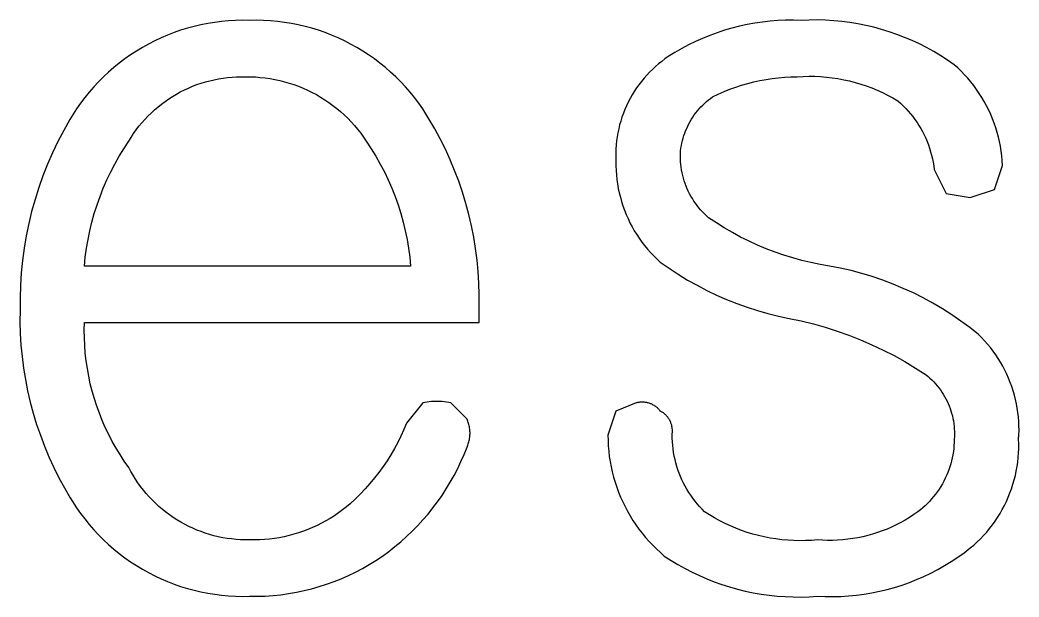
# Model space of a CAD drawing. Header units: millimetres. Extents: x 3033 to 5773, y 123 to 1487.
# Drawn here: x 4286.34 to 4299.13, y 358.35 to 365.73 of the extents above; entities that cross this region are included whole.
import ezdxf

# ---------------------------------------------------------------- set-up
doc = ezdxf.new("R2010")
doc.units = ezdxf.units.MM
doc.header["$MEASUREMENT"] = 0
doc.layers.add('TEX', color=70, linetype='Continuous')

msp = doc.modelspace()

# ---------------------------------------------------------------- linework, layer by layer
at = {"layer": 'TEX'}
for p, q in [((4288.57, 365.652), (4288.484, 365.628)), ((4288.658, 365.672), (4288.57, 365.652)), ((4288.745, 365.689), (4288.658, 365.672)), ((4288.834, 365.704), (4288.745, 365.689)), ((4288.923, 365.715), (4288.834, 365.704)), ((4289.012, 365.723), (4288.923, 365.715)), ((4289.101, 365.728), (4289.012, 365.723)), ((4289.191, 365.73), (4289.101, 365.728)), ((4289.281, 365.729), (4289.191, 365.73)), ((4289.37, 365.73), (4289.281, 365.729)), ((4289.46, 365.728), (4289.37, 365.73)), ((4289.549, 365.723), (4289.46, 365.728)), ((4289.638, 365.715), (4289.549, 365.723)), ((4289.727, 365.704), (4289.638, 365.715)), ((4289.816, 365.689), (4289.727, 365.704)), ((4289.903, 365.672), (4289.816, 365.689)), ((4289.991, 365.652), (4289.903, 365.672)), ((4290.077, 365.628), (4289.991, 365.652)), ((4295.552, 365.655), (4295.456, 365.63)), ((4295.649, 365.676), (4295.552, 365.655)), ((4295.747, 365.694), (4295.649, 365.676)), ((4295.846, 365.708), (4295.747, 365.694)), ((4295.945, 365.719), (4295.846, 365.708)), ((4296.044, 365.727), (4295.945, 365.719)), ((4296.143, 365.731), (4296.044, 365.727)), ((4296.243, 365.732), (4296.143, 365.731)), ((4296.342, 365.729), (4296.243, 365.732)), ((4296.446, 365.733), (4296.342, 365.729)), ((4296.55, 365.734), (4296.446, 365.733)), ((4296.654, 365.731), (4296.55, 365.734)), ((4296.758, 365.725), (4296.654, 365.731)), ((4296.861, 365.715), (4296.758, 365.725)), ((4296.964, 365.702), (4296.861, 365.715)), ((4297.067, 365.685), (4296.964, 365.702)), ((4297.169, 365.665), (4297.067, 365.685)), ((4297.27, 365.641), (4297.169, 365.665)), ((4288.23, 365.54), (4288.148, 365.505)), ((4288.314, 365.572), (4288.23, 365.54)), ((4288.398, 365.602), (4288.314, 365.572)), ((4288.484, 365.628), (4288.398, 365.602)), ((4290.163, 365.602), (4290.077, 365.628)), ((4290.247, 365.572), (4290.163, 365.602)), ((4290.331, 365.54), (4290.247, 365.572)), ((4290.413, 365.505), (4290.331, 365.54)), ((4295.172, 365.537), (4295.08, 365.499)), ((4295.265, 365.571), (4295.172, 365.537)), ((4295.36, 365.602), (4295.265, 365.571)), ((4295.456, 365.63), (4295.36, 365.602)), ((4297.37, 365.614), (4297.27, 365.641)), ((4297.47, 365.583), (4297.37, 365.614)), ((4297.568, 365.549), (4297.47, 365.583)), ((4297.665, 365.512), (4297.568, 365.549)), ((4287.987, 365.426), (4287.909, 365.382)), ((4288.067, 365.467), (4287.987, 365.426)), ((4288.148, 365.505), (4288.067, 365.467)), ((4290.494, 365.467), (4290.413, 365.505)), ((4290.574, 365.426), (4290.494, 365.467)), ((4290.652, 365.382), (4290.574, 365.426)), ((4294.9, 365.415), (4294.812, 365.368)), ((4294.989, 365.459), (4294.9, 365.415)), ((4295.08, 365.499), (4294.989, 365.459)), ((4297.761, 365.471), (4297.665, 365.512)), ((4297.855, 365.427), (4297.761, 365.471)), ((4297.948, 365.381), (4297.855, 365.427)), ((4287.757, 365.287), (4287.684, 365.236)), ((4287.832, 365.336), (4287.757, 365.287)), ((4287.909, 365.382), (4287.832, 365.336)), ((4290.729, 365.336), (4290.652, 365.382)), ((4290.804, 365.287), (4290.729, 365.336)), ((4290.878, 365.236), (4290.804, 365.287)), ((4294.641, 365.265), (4294.598, 365.235)), ((4294.726, 365.318), (4294.641, 365.265)), ((4294.812, 365.368), (4294.726, 365.318)), ((4298.039, 365.33), (4297.948, 365.381)), ((4298.128, 365.277), (4298.039, 365.33)), ((4298.216, 365.221), (4298.128, 365.277)), ((4287.612, 365.182), (4287.542, 365.126)), ((4287.684, 365.236), (4287.612, 365.182)), ((4290.949, 365.182), (4290.878, 365.236)), ((4291.019, 365.126), (4290.949, 365.182)), ((4294.476, 365.137), (4294.438, 365.102)), ((4294.516, 365.172), (4294.476, 365.137)), ((4294.556, 365.204), (4294.516, 365.172)), ((4294.598, 365.235), (4294.556, 365.204)), ((4298.301, 365.162), (4298.216, 365.221)), ((4298.347, 365.121), (4298.301, 365.162)), ((4287.409, 365.006), (4287.346, 364.942)), ((4287.475, 365.067), (4287.409, 365.006)), ((4287.542, 365.126), (4287.475, 365.067)), ((4289.056, 365.003), (4289.113, 365.007)), ((4289.113, 365.007), (4289.171, 365.008)), ((4289.171, 365.008), (4289.229, 365.007)), ((4289.229, 365.007), (4289.292, 365.007)), ((4289.292, 365.007), (4289.355, 365.005)), ((4289.355, 365.005), (4289.418, 365)), ((4291.086, 365.067), (4291.019, 365.126)), ((4291.152, 365.006), (4291.086, 365.067)), ((4291.215, 364.942), (4291.152, 365.006)), ((4294.364, 365.027), (4294.33, 364.988)), ((4294.4, 365.065), (4294.364, 365.027)), ((4294.438, 365.102), (4294.4, 365.065)), ((4296.131, 365.002), (4296.211, 365.006)), ((4296.211, 365.006), (4296.291, 365.007)), ((4296.291, 365.007), (4296.366, 365.012)), ((4296.366, 365.012), (4296.44, 365.014)), ((4296.44, 365.014), (4296.515, 365.013)), ((4296.515, 365.013), (4296.59, 365.01)), ((4296.59, 365.01), (4296.665, 365.004)), ((4296.665, 365.004), (4296.739, 364.995)), ((4298.391, 365.078), (4298.347, 365.121)), ((4298.433, 365.034), (4298.391, 365.078)), ((4298.474, 364.989), (4298.433, 365.034)), ((4287.285, 364.877), (4287.226, 364.809)), ((4287.346, 364.942), (4287.285, 364.877)), ((4288.498, 364.863), (4288.552, 364.886)), ((4288.552, 364.886), (4288.605, 364.907)), ((4288.605, 364.907), (4288.66, 364.925)), ((4288.66, 364.925), (4288.715, 364.942)), ((4288.715, 364.942), (4288.771, 364.957)), ((4288.771, 364.957), (4288.827, 364.97)), ((4288.827, 364.97), (4288.884, 364.982)), ((4288.884, 364.982), (4288.941, 364.991)), ((4288.941, 364.991), (4288.998, 364.998)), ((4288.998, 364.998), (4289.056, 365.003)), ((4289.418, 365), (4289.481, 364.993)), ((4289.481, 364.993), (4289.543, 364.984)), ((4289.543, 364.984), (4289.605, 364.973)), ((4289.605, 364.973), (4289.667, 364.96)), ((4289.667, 364.96), (4289.728, 364.944)), ((4289.728, 364.944), (4289.788, 364.927)), ((4289.788, 364.927), (4289.848, 364.907)), ((4289.848, 364.907), (4289.908, 364.886)), ((4289.908, 364.886), (4289.966, 364.862)), ((4291.276, 364.877), (4291.215, 364.942)), ((4291.335, 364.809), (4291.276, 364.877)), ((4294.265, 364.906), (4294.235, 364.864)), ((4294.297, 364.948), (4294.265, 364.906)), ((4294.33, 364.988), (4294.297, 364.948)), ((4295.504, 364.875), (4295.58, 364.9)), ((4295.58, 364.9), (4295.657, 364.922)), ((4295.657, 364.922), (4295.734, 364.942)), ((4295.734, 364.942), (4295.813, 364.96)), ((4295.813, 364.96), (4295.892, 364.974)), ((4295.892, 364.974), (4295.971, 364.986)), ((4295.971, 364.986), (4296.051, 364.995)), ((4296.051, 364.995), (4296.131, 365.002)), ((4296.739, 364.995), (4296.813, 364.984)), ((4296.813, 364.984), (4296.886, 364.97)), ((4296.886, 364.97), (4296.96, 364.954)), ((4296.96, 364.954), (4297.032, 364.935)), ((4297.032, 364.935), (4297.104, 364.914)), ((4297.104, 364.914), (4297.175, 364.891)), ((4297.175, 364.891), (4297.245, 364.864)), ((4298.514, 364.942), (4298.474, 364.989)), ((4298.551, 364.894), (4298.514, 364.942)), ((4298.588, 364.845), (4298.551, 364.894)), ((4287.226, 364.809), (4287.17, 364.74)), ((4288.246, 364.724), (4288.294, 364.755)), ((4288.294, 364.755), (4288.344, 364.785)), ((4288.344, 364.785), (4288.394, 364.813)), ((4288.394, 364.813), (4288.446, 364.839)), ((4288.446, 364.839), (4288.498, 364.863)), ((4289.966, 364.862), (4290.024, 364.836)), ((4290.024, 364.836), (4290.08, 364.808)), ((4290.08, 364.808), (4290.136, 364.779)), ((4290.136, 364.779), (4290.19, 364.747)), ((4291.392, 364.74), (4291.335, 364.809)), ((4294.178, 364.776), (4294.153, 364.73)), ((4294.206, 364.82), (4294.178, 364.776)), ((4294.235, 364.864), (4294.206, 364.82)), ((4295.182, 364.73), (4295.208, 364.75)), ((4295.208, 364.75), (4295.281, 364.785)), ((4295.281, 364.785), (4295.354, 364.817)), ((4295.354, 364.817), (4295.428, 364.847)), ((4295.428, 364.847), (4295.504, 364.875)), ((4297.245, 364.864), (4297.314, 364.836)), ((4297.314, 364.836), (4297.382, 364.805)), ((4297.382, 364.805), (4297.449, 364.772)), ((4297.449, 364.772), (4297.515, 364.736)), ((4298.622, 364.794), (4298.588, 364.845)), ((4298.655, 364.742), (4298.622, 364.794)), ((4287.116, 364.668), (4287.064, 364.595)), ((4287.17, 364.74), (4287.116, 364.668)), ((4288.063, 364.583), (4288.107, 364.62)), ((4288.107, 364.62), (4288.152, 364.656)), ((4288.152, 364.656), (4288.198, 364.691)), ((4288.198, 364.691), (4288.246, 364.724)), ((4290.19, 364.747), (4290.244, 364.714)), ((4290.244, 364.714), (4290.296, 364.678)), ((4290.296, 364.678), (4290.347, 364.641)), ((4290.347, 364.641), (4290.397, 364.602)), ((4291.446, 364.668), (4291.392, 364.74)), ((4291.497, 364.595), (4291.446, 364.668)), ((4294.106, 364.637), (4294.085, 364.589)), ((4294.128, 364.684), (4294.106, 364.637)), ((4294.153, 364.73), (4294.128, 364.684)), ((4295.036, 364.596), (4295.058, 364.621)), ((4295.058, 364.621), (4295.081, 364.644)), ((4295.081, 364.644), (4295.105, 364.667)), ((4295.105, 364.667), (4295.13, 364.689)), ((4295.13, 364.689), (4295.155, 364.71)), ((4295.155, 364.71), (4295.182, 364.73)), ((4297.515, 364.736), (4297.58, 364.698)), ((4297.58, 364.698), (4297.614, 364.668)), ((4297.614, 364.668), (4297.648, 364.636)), ((4297.648, 364.636), (4297.68, 364.603)), ((4298.686, 364.69), (4298.655, 364.742)), ((4298.715, 364.636), (4298.686, 364.69)), ((4298.743, 364.581), (4298.715, 364.636)), ((4287.064, 364.595), (4286.98, 364.459)), ((4287.94, 364.461), (4287.98, 364.503)), ((4287.98, 364.503), (4288.021, 364.543)), ((4288.021, 364.543), (4288.063, 364.583)), ((4290.397, 364.602), (4290.445, 364.562)), ((4290.445, 364.562), (4290.492, 364.52)), ((4290.492, 364.52), (4290.537, 364.476)), ((4291.576, 364.47), (4291.497, 364.595)), ((4294.066, 364.54), (4294.048, 364.491)), ((4294.085, 364.589), (4294.066, 364.54)), ((4294.955, 364.492), (4294.974, 364.519)), ((4294.974, 364.519), (4294.994, 364.545)), ((4294.994, 364.545), (4295.014, 364.571)), ((4295.014, 364.571), (4295.036, 364.596)), ((4297.68, 364.603), (4297.712, 364.569)), ((4297.712, 364.569), (4297.742, 364.534)), ((4297.742, 364.534), (4297.771, 364.498)), ((4297.771, 364.498), (4297.798, 364.461)), ((4298.768, 364.526), (4298.743, 364.581)), ((4298.792, 364.469), (4298.768, 364.526)), ((4286.98, 364.459), (4286.901, 364.32)), ((4287.83, 364.327), (4287.865, 364.373)), ((4287.865, 364.373), (4287.902, 364.418)), ((4287.902, 364.418), (4287.94, 364.461)), ((4290.537, 364.476), (4290.581, 364.431)), ((4290.581, 364.431), (4290.623, 364.384)), ((4290.623, 364.384), (4290.664, 364.335)), ((4291.651, 364.342), (4291.576, 364.47)), ((4294.018, 364.391), (4294.006, 364.34)), ((4294.032, 364.441), (4294.018, 364.391)), ((4294.048, 364.491), (4294.032, 364.441)), ((4294.876, 364.347), (4294.89, 364.377)), ((4294.89, 364.377), (4294.905, 364.407)), ((4294.905, 364.407), (4294.921, 364.435)), ((4294.921, 364.435), (4294.937, 364.464)), ((4294.937, 364.464), (4294.955, 364.492)), ((4297.798, 364.461), (4297.825, 364.424)), ((4297.825, 364.424), (4297.85, 364.385)), ((4297.85, 364.385), (4297.874, 364.345)), ((4298.814, 364.412), (4298.792, 364.469)), ((4298.834, 364.354), (4298.814, 364.412)), ((4286.901, 364.32), (4286.827, 364.178)), ((4287.764, 364.232), (4287.796, 364.28)), ((4287.796, 364.28), (4287.83, 364.327)), ((4290.664, 364.335), (4290.703, 364.286)), ((4290.703, 364.286), (4290.74, 364.235)), ((4291.722, 364.212), (4291.651, 364.342)), ((4293.986, 364.238), (4293.979, 364.186)), ((4293.995, 364.289), (4293.986, 364.238)), ((4294.006, 364.34), (4293.995, 364.289)), ((4294.831, 364.223), (4294.84, 364.254)), ((4294.84, 364.254), (4294.851, 364.286)), ((4294.851, 364.286), (4294.863, 364.317)), ((4294.863, 364.317), (4294.876, 364.347)), ((4297.874, 364.345), (4297.896, 364.305)), ((4297.896, 364.305), (4297.917, 364.264)), ((4297.917, 364.264), (4297.936, 364.222)), ((4298.851, 364.295), (4298.834, 364.354)), ((4298.867, 364.236), (4298.851, 364.295)), ((4298.881, 364.177), (4298.867, 364.236)), ((4286.827, 364.178), (4286.758, 364.034)), ((4287.671, 364.087), (4287.734, 364.183)), ((4287.734, 364.183), (4287.764, 364.232)), ((4290.74, 364.235), (4290.775, 364.183)), ((4290.775, 364.183), (4290.838, 364.087)), ((4291.788, 364.079), (4291.722, 364.212)), ((4293.974, 364.134), (4293.971, 364.082)), ((4293.979, 364.186), (4293.974, 364.134)), ((4294.803, 364.094), (4294.808, 364.126)), ((4294.808, 364.126), (4294.815, 364.159)), ((4294.815, 364.159), (4294.822, 364.191)), ((4294.822, 364.191), (4294.831, 364.223)), ((4297.936, 364.222), (4297.954, 364.179)), ((4297.954, 364.179), (4297.971, 364.136)), ((4297.971, 364.136), (4297.986, 364.092)), ((4298.893, 364.117), (4298.881, 364.177)), ((4298.903, 364.056), (4298.893, 364.117)), ((4286.758, 364.034), (4286.694, 363.888)), ((4287.555, 363.89), (4287.612, 363.99)), ((4287.612, 363.99), (4287.671, 364.087)), ((4290.838, 364.087), (4290.898, 363.99)), ((4290.898, 363.99), (4290.954, 363.89)), ((4291.849, 363.944), (4291.788, 364.079)), ((4293.971, 364.082), (4293.969, 364.029)), ((4293.969, 364.029), (4293.969, 363.977)), ((4294.795, 363.992), (4294.796, 364.028)), ((4294.796, 363.956), (4294.795, 363.992)), ((4294.796, 364.028), (4294.799, 364.061)), ((4294.799, 364.061), (4294.803, 364.094)), ((4297.986, 364.092), (4297.999, 364.048)), ((4297.999, 364.048), (4298.011, 364.004)), ((4298.011, 364.004), (4298.022, 363.959)), ((4298.91, 363.995), (4298.903, 364.056)), ((4298.916, 363.934), (4298.91, 363.995)), ((4286.694, 363.888), (4286.636, 363.74)), ((4287.503, 363.789), (4287.555, 363.89)), ((4290.954, 363.89), (4291.007, 363.789)), ((4291.906, 363.808), (4291.849, 363.944)), ((4293.969, 363.977), (4293.971, 363.925)), ((4293.971, 363.925), (4293.971, 363.867)), ((4293.971, 363.867), (4293.973, 363.809)), ((4294.798, 363.921), (4294.796, 363.956)), ((4294.801, 363.885), (4294.798, 363.921)), ((4294.805, 363.849), (4294.801, 363.885)), ((4298.022, 363.959), (4298.03, 363.913)), ((4298.03, 363.913), (4298.038, 363.868)), ((4298.038, 363.868), (4298.043, 363.822)), ((4298.817, 363.564), (4298.92, 363.873)), ((4298.92, 363.873), (4298.916, 363.934)), ((4286.636, 363.74), (4286.582, 363.589)), ((4287.454, 363.686), (4287.503, 363.789)), ((4291.007, 363.789), (4291.056, 363.686)), ((4291.959, 363.669), (4291.906, 363.808)), ((4293.973, 363.809), (4293.977, 363.751)), ((4293.977, 363.751), (4293.983, 363.693)), ((4294.81, 363.814), (4294.805, 363.849)), ((4294.817, 363.779), (4294.81, 363.814)), ((4294.825, 363.744), (4294.817, 363.779)), ((4294.834, 363.709), (4294.825, 363.744)), ((4298.043, 363.822), (4298.198, 363.513)), ((4287.408, 363.581), (4287.454, 363.686)), ((4291.056, 363.686), (4291.102, 363.581)), ((4292.007, 363.529), (4291.959, 363.669)), ((4293.983, 363.693), (4293.991, 363.635)), ((4293.991, 363.635), (4294.001, 363.578)), ((4294.845, 363.675), (4294.834, 363.709)), ((4294.856, 363.641), (4294.845, 363.675)), ((4294.869, 363.608), (4294.856, 363.641)), ((4294.882, 363.575), (4294.869, 363.608)), ((4286.582, 363.589), (4286.534, 363.437)), ((4287.328, 363.367), (4287.366, 363.474)), ((4287.366, 363.474), (4287.408, 363.581)), ((4291.102, 363.581), (4291.143, 363.474)), ((4291.143, 363.474), (4291.182, 363.367)), ((4292.05, 363.387), (4292.007, 363.529)), ((4294.001, 363.578), (4294.013, 363.521)), ((4294.013, 363.521), (4294.027, 363.465)), ((4294.897, 363.542), (4294.882, 363.575)), ((4294.913, 363.51), (4294.897, 363.542)), ((4294.93, 363.479), (4294.913, 363.51)), ((4294.949, 363.448), (4294.93, 363.479)), ((4298.198, 363.513), (4298.507, 363.461)), ((4298.507, 363.461), (4298.817, 363.564)), ((4286.534, 363.437), (4286.49, 363.283)), ((4287.293, 363.258), (4287.328, 363.367)), ((4291.182, 363.367), (4291.216, 363.258)), ((4292.088, 363.244), (4292.05, 363.387)), ((4294.027, 363.465), (4294.042, 363.409)), ((4294.042, 363.409), (4294.06, 363.354)), ((4294.06, 363.354), (4294.08, 363.299)), ((4294.968, 363.417), (4294.949, 363.448)), ((4294.988, 363.388), (4294.968, 363.417)), ((4295.01, 363.359), (4294.988, 363.388)), ((4295.032, 363.331), (4295.01, 363.359)), ((4286.49, 363.283), (4286.453, 363.128)), ((4287.263, 363.148), (4287.293, 363.258)), ((4291.216, 363.258), (4291.247, 363.148)), ((4292.122, 363.1), (4292.088, 363.244)), ((4294.08, 363.299), (4294.101, 363.245)), ((4294.101, 363.245), (4294.125, 363.192)), ((4295.055, 363.304), (4295.032, 363.331)), ((4295.079, 363.277), (4295.055, 363.304)), ((4295.104, 363.252), (4295.079, 363.277)), ((4295.13, 363.227), (4295.104, 363.252)), ((4295.157, 363.203), (4295.13, 363.227)), ((4286.453, 363.128), (4286.42, 362.971)), ((4287.236, 363.036), (4287.263, 363.148)), ((4291.247, 363.148), (4291.274, 363.036)), ((4292.15, 362.954), (4292.122, 363.1)), ((4294.125, 363.192), (4294.15, 363.139)), ((4294.15, 363.139), (4294.177, 363.088)), ((4294.177, 363.088), (4294.206, 363.037)), ((4295.256, 363.136), (4295.157, 363.203)), ((4295.358, 363.072), (4295.256, 363.136)), ((4286.42, 362.971), (4286.394, 362.814)), ((4287.213, 362.924), (4287.236, 363.036)), ((4291.274, 363.036), (4291.297, 362.924)), ((4294.206, 363.037), (4294.236, 362.988)), ((4294.236, 362.988), (4294.269, 362.94)), ((4295.462, 363.012), (4295.358, 363.072)), ((4295.567, 362.955), (4295.462, 363.012)), ((4287.194, 362.812), (4287.213, 362.924)), ((4291.297, 362.924), (4291.316, 362.812)), ((4292.174, 362.808), (4292.15, 362.954)), ((4294.269, 362.94), (4294.303, 362.892)), ((4294.303, 362.892), (4294.338, 362.846)), ((4294.338, 362.846), (4294.375, 362.802)), ((4295.675, 362.902), (4295.567, 362.955)), ((4295.784, 362.852), (4295.675, 362.902)), ((4295.895, 362.805), (4295.784, 362.852)), ((4286.394, 362.814), (4286.372, 362.656)), ((4287.178, 362.698), (4287.194, 362.812)), ((4291.316, 362.812), (4291.331, 362.698)), ((4292.193, 362.661), (4292.174, 362.808)), ((4294.375, 362.802), (4294.414, 362.758)), ((4294.414, 362.758), (4294.454, 362.716)), ((4294.454, 362.716), (4294.495, 362.675)), ((4296.007, 362.763), (4295.895, 362.805)), ((4296.12, 362.723), (4296.007, 362.763)), ((4296.235, 362.688), (4296.12, 362.723)), ((4286.372, 362.656), (4286.357, 362.497)), ((4287.167, 362.585), (4287.178, 362.698)), ((4291.342, 362.585), (4287.167, 362.585)), ((4291.331, 362.698), (4291.342, 362.585)), ((4292.207, 362.513), (4292.193, 362.661)), ((4294.495, 362.675), (4294.538, 362.636)), ((4294.538, 362.636), (4294.652, 362.556)), ((4296.351, 362.657), (4296.235, 362.688)), ((4296.467, 362.629), (4296.351, 362.657)), ((4296.585, 362.605), (4296.467, 362.629)), ((4296.703, 362.585), (4296.585, 362.605)), ((4296.842, 362.558), (4296.703, 362.585)), ((4286.357, 362.497), (4286.346, 362.337)), ((4292.216, 362.366), (4292.207, 362.513)), ((4294.652, 362.556), (4294.769, 362.479)), ((4294.769, 362.479), (4294.888, 362.406)), ((4296.98, 362.527), (4296.842, 362.558)), ((4297.117, 362.49), (4296.98, 362.527)), ((4297.252, 362.45), (4297.117, 362.49)), ((4297.386, 362.404), (4297.252, 362.45)), ((4286.346, 362.337), (4286.342, 362.177)), ((4292.22, 362.217), (4292.216, 362.366)), ((4294.888, 362.406), (4295.01, 362.338)), ((4295.01, 362.338), (4295.134, 362.273)), ((4297.519, 362.354), (4297.386, 362.404)), ((4297.649, 362.299), (4297.519, 362.354)), ((4292.219, 362.069), (4292.22, 362.217)), ((4295.134, 362.273), (4295.259, 362.213)), ((4295.259, 362.213), (4295.387, 362.157)), ((4297.778, 362.24), (4297.649, 362.299)), ((4297.904, 362.177), (4297.778, 362.24)), ((4286.342, 362.177), (4286.342, 362.018)), ((4292.219, 361.863), (4292.219, 362.069)), ((4295.387, 362.157), (4295.517, 362.105)), ((4295.517, 362.105), (4295.649, 362.058)), ((4298.028, 362.109), (4297.904, 362.177)), ((4298.15, 362.037), (4298.028, 362.109)), ((4286.342, 362.018), (4286.341, 361.87)), ((4295.649, 362.058), (4295.781, 362.016)), ((4295.781, 362.016), (4295.916, 361.977)), ((4295.916, 361.977), (4296.051, 361.944)), ((4296.051, 361.944), (4296.188, 361.915)), ((4298.269, 361.961), (4298.15, 362.037)), ((4298.386, 361.881), (4298.269, 361.961)), ((4286.341, 361.87), (4286.345, 361.721)), ((4287.165, 361.764), (4287.167, 361.863)), ((4287.167, 361.863), (4292.219, 361.863)), ((4296.188, 361.915), (4296.343, 361.882)), ((4296.343, 361.882), (4296.498, 361.844)), ((4296.498, 361.844), (4296.651, 361.801)), ((4298.5, 361.796), (4298.386, 361.881)), ((4286.345, 361.721), (4286.354, 361.574)), ((4287.166, 361.665), (4287.165, 361.764)), ((4296.651, 361.801), (4296.802, 361.752)), ((4296.802, 361.752), (4296.952, 361.699)), ((4296.952, 361.699), (4297.1, 361.641)), ((4298.61, 361.708), (4298.5, 361.796)), ((4298.651, 361.668), (4298.61, 361.708)), ((4286.354, 361.574), (4286.368, 361.426)), ((4287.171, 361.567), (4287.166, 361.665)), ((4287.178, 361.468), (4287.171, 361.567)), ((4297.1, 361.641), (4297.246, 361.578)), ((4297.246, 361.578), (4297.39, 361.51)), ((4298.69, 361.627), (4298.651, 361.668)), ((4298.728, 361.584), (4298.69, 361.627)), ((4298.765, 361.54), (4298.728, 361.584)), ((4286.368, 361.426), (4286.387, 361.279)), ((4287.189, 361.37), (4287.178, 361.468)), ((4297.39, 361.51), (4297.531, 361.438)), ((4297.531, 361.438), (4297.67, 361.361)), ((4298.799, 361.495), (4298.765, 361.54)), ((4298.833, 361.449), (4298.799, 361.495)), ((4298.864, 361.401), (4298.833, 361.449)), ((4287.204, 361.272), (4287.189, 361.37)), ((4297.67, 361.361), (4297.807, 361.279)), ((4298.894, 361.353), (4298.864, 361.401)), ((4298.923, 361.303), (4298.894, 361.353)), ((4298.949, 361.253), (4298.923, 361.303)), ((4286.387, 361.279), (4286.411, 361.133)), ((4287.221, 361.175), (4287.204, 361.272)), ((4287.242, 361.078), (4287.221, 361.175)), ((4297.807, 361.279), (4297.94, 361.193)), ((4297.94, 361.193), (4297.966, 361.172)), ((4297.966, 361.172), (4297.991, 361.15)), ((4298.974, 361.201), (4298.949, 361.253)), ((4298.998, 361.149), (4298.974, 361.201)), ((4286.411, 361.133), (4286.439, 360.987)), ((4287.266, 360.982), (4287.242, 361.078)), ((4297.991, 361.15), (4298.016, 361.127)), ((4298.016, 361.127), (4298.039, 361.103)), ((4298.039, 361.103), (4298.062, 361.078)), ((4298.062, 361.078), (4298.083, 361.053)), ((4298.083, 361.053), (4298.104, 361.027)), ((4299.019, 361.096), (4298.998, 361.149)), ((4299.038, 361.043), (4299.019, 361.096)), ((4299.056, 360.988), (4299.038, 361.043)), ((4286.439, 360.987), (4286.473, 360.843)), ((4287.294, 360.887), (4287.266, 360.982)), ((4298.104, 361.027), (4298.124, 361)), ((4298.124, 361), (4298.143, 360.972)), ((4298.143, 360.972), (4298.161, 360.944)), ((4298.161, 360.944), (4298.178, 360.915)), ((4298.178, 360.915), (4298.194, 360.886)), ((4299.072, 360.934), (4299.056, 360.988)), ((4299.086, 360.878), (4299.072, 360.934)), ((4286.473, 360.843), (4286.511, 360.7)), ((4287.324, 360.793), (4287.294, 360.887)), ((4287.358, 360.7), (4287.324, 360.793)), ((4291.497, 360.832), (4291.291, 360.574)), ((4291.524, 360.838), (4291.497, 360.832)), ((4291.552, 360.842), (4291.524, 360.838)), ((4291.58, 360.846), (4291.552, 360.842)), ((4291.608, 360.849), (4291.58, 360.846)), ((4291.636, 360.851), (4291.608, 360.849)), ((4291.663, 360.852), (4291.636, 360.851)), ((4291.691, 360.852), (4291.663, 360.852)), ((4291.719, 360.851), (4291.691, 360.852)), ((4291.747, 360.849), (4291.719, 360.851)), ((4291.775, 360.846), (4291.747, 360.849)), ((4291.803, 360.842), (4291.775, 360.846)), ((4291.83, 360.838), (4291.803, 360.842)), ((4291.858, 360.832), (4291.83, 360.838)), ((4292.064, 360.626), (4291.858, 360.832)), ((4294.229, 360.832), (4293.971, 360.729)), ((4294.239, 360.835), (4294.229, 360.832)), ((4294.248, 360.837), (4294.239, 360.835)), ((4294.258, 360.839), (4294.248, 360.837)), ((4294.268, 360.84), (4294.258, 360.839)), ((4294.277, 360.841), (4294.268, 360.84)), ((4294.287, 360.842), (4294.277, 360.841)), ((4294.297, 360.843), (4294.287, 360.842)), ((4294.307, 360.843), (4294.297, 360.843)), ((4294.317, 360.843), (4294.307, 360.843)), ((4294.327, 360.842), (4294.317, 360.843)), ((4294.337, 360.841), (4294.327, 360.842)), ((4294.347, 360.84), (4294.337, 360.841)), ((4294.356, 360.839), (4294.347, 360.84)), ((4294.366, 360.837), (4294.356, 360.839)), ((4294.376, 360.835), (4294.366, 360.837)), ((4294.385, 360.832), (4294.376, 360.835)), ((4294.395, 360.829), (4294.385, 360.832)), ((4294.404, 360.826), (4294.395, 360.829)), ((4294.413, 360.823), (4294.404, 360.826)), ((4294.423, 360.819), (4294.413, 360.823)), ((4294.432, 360.815), (4294.423, 360.819)), ((4294.44, 360.811), (4294.432, 360.815)), ((4294.449, 360.806), (4294.44, 360.811)), ((4294.458, 360.801), (4294.449, 360.806)), ((4294.466, 360.796), (4294.458, 360.801)), ((4294.474, 360.79), (4294.466, 360.796)), ((4294.482, 360.785), (4294.474, 360.79)), ((4294.49, 360.778), (4294.482, 360.785)), ((4298.194, 360.886), (4298.209, 360.856)), ((4298.209, 360.856), (4298.223, 360.825)), ((4298.223, 360.825), (4298.236, 360.795)), ((4298.236, 360.795), (4298.248, 360.763)), ((4299.098, 360.823), (4299.086, 360.878)), ((4299.108, 360.766), (4299.098, 360.823)), ((4286.511, 360.7), (4286.554, 360.558)), ((4287.394, 360.608), (4287.358, 360.7)), ((4293.971, 360.729), (4293.868, 360.42)), ((4294.498, 360.772), (4294.49, 360.778)), ((4294.505, 360.766), (4294.498, 360.772)), ((4294.512, 360.759), (4294.505, 360.766)), ((4294.519, 360.752), (4294.512, 360.759)), ((4294.526, 360.744), (4294.519, 360.752)), ((4294.532, 360.737), (4294.526, 360.744)), ((4294.538, 360.729), (4294.532, 360.737)), ((4294.547, 360.725), (4294.538, 360.729)), ((4294.555, 360.72), (4294.547, 360.725)), ((4294.563, 360.715), (4294.555, 360.72)), ((4294.571, 360.709), (4294.563, 360.715)), ((4294.579, 360.704), (4294.571, 360.709)), ((4294.587, 360.698), (4294.579, 360.704)), ((4294.594, 360.692), (4294.587, 360.698)), ((4294.601, 360.685), (4294.594, 360.692)), ((4294.608, 360.679), (4294.601, 360.685)), ((4294.615, 360.672), (4294.608, 360.679)), ((4294.621, 360.665), (4294.615, 360.672)), ((4294.628, 360.658), (4294.621, 360.665)), ((4294.634, 360.65), (4294.628, 360.658)), ((4298.248, 360.763), (4298.259, 360.732)), ((4298.259, 360.732), (4298.268, 360.7)), ((4298.268, 360.7), (4298.277, 360.667)), ((4298.277, 360.667), (4298.284, 360.634)), ((4299.117, 360.71), (4299.108, 360.766)), ((4299.123, 360.653), (4299.117, 360.71)), ((4286.554, 360.558), (4286.602, 360.418)), ((4287.434, 360.518), (4287.394, 360.608)), ((4291.291, 360.574), (4291.256, 360.491)), ((4292.07, 360.612), (4292.064, 360.626)), ((4292.075, 360.598), (4292.07, 360.612)), ((4292.08, 360.584), (4292.075, 360.598)), ((4292.085, 360.57), (4292.08, 360.584)), ((4292.089, 360.556), (4292.085, 360.57)), ((4292.092, 360.541), (4292.089, 360.556)), ((4292.095, 360.527), (4292.092, 360.541)), ((4294.639, 360.642), (4294.634, 360.65)), ((4294.645, 360.635), (4294.639, 360.642)), ((4294.65, 360.626), (4294.645, 360.635)), ((4294.655, 360.618), (4294.65, 360.626)), ((4294.66, 360.61), (4294.655, 360.618)), ((4294.664, 360.601), (4294.66, 360.61)), ((4294.668, 360.593), (4294.664, 360.601)), ((4294.672, 360.584), (4294.668, 360.593)), ((4294.675, 360.575), (4294.672, 360.584)), ((4294.679, 360.566), (4294.675, 360.575)), ((4294.681, 360.557), (4294.679, 360.566)), ((4294.684, 360.547), (4294.681, 360.557)), ((4294.686, 360.538), (4294.684, 360.547)), ((4294.688, 360.529), (4294.686, 360.538)), ((4294.69, 360.519), (4294.688, 360.529)), ((4298.284, 360.634), (4298.29, 360.602)), ((4298.29, 360.602), (4298.295, 360.569)), ((4298.295, 360.569), (4298.299, 360.535)), ((4298.299, 360.535), (4298.302, 360.502)), ((4299.128, 360.596), (4299.123, 360.653)), ((4299.13, 360.539), (4299.128, 360.596)), ((4299.131, 360.482), (4299.13, 360.539)), ((4286.602, 360.418), (4286.655, 360.279)), ((4287.477, 360.429), (4287.434, 360.518)), ((4287.523, 360.341), (4287.477, 360.429)), ((4291.218, 360.409), (4291.177, 360.327)), ((4291.256, 360.491), (4291.218, 360.409)), ((4292.098, 360.512), (4292.095, 360.527)), ((4292.1, 360.497), (4292.098, 360.512)), ((4292.101, 360.483), (4292.1, 360.497)), ((4292.1, 360.394), (4292.101, 360.408)), ((4292.102, 360.468), (4292.101, 360.483)), ((4292.101, 360.408), (4292.102, 360.423)), ((4292.103, 360.453), (4292.102, 360.468)), ((4292.102, 360.423), (4292.103, 360.438)), ((4292.103, 360.438), (4292.103, 360.453)), ((4293.868, 360.42), (4293.869, 360.352)), ((4294.691, 360.51), (4294.69, 360.519)), ((4294.692, 360.5), (4294.691, 360.51)), ((4294.693, 360.491), (4294.692, 360.5)), ((4294.692, 360.426), (4294.693, 360.471)), ((4294.692, 360.38), (4294.692, 360.426)), ((4294.693, 360.481), (4294.693, 360.491)), ((4294.693, 360.471), (4294.693, 360.481)), ((4298.303, 360.402), (4298.301, 360.368)), ((4298.302, 360.502), (4298.303, 360.469)), ((4298.303, 360.469), (4298.304, 360.435)), ((4298.304, 360.435), (4298.303, 360.402)), ((4299.126, 360.368), (4299.129, 360.425)), ((4299.129, 360.425), (4299.131, 360.482)), ((4286.655, 360.279), (4286.712, 360.143)), ((4287.571, 360.255), (4287.523, 360.341)), ((4291.177, 360.327), (4291.134, 360.248)), ((4292.064, 360.265), (4292.07, 360.279)), ((4292.07, 360.279), (4292.075, 360.293)), ((4292.075, 360.293), (4292.08, 360.307)), ((4292.08, 360.307), (4292.085, 360.321)), ((4292.085, 360.321), (4292.089, 360.335)), ((4292.089, 360.335), (4292.092, 360.35)), ((4292.092, 360.35), (4292.095, 360.364)), ((4292.095, 360.364), (4292.098, 360.379)), ((4292.098, 360.379), (4292.1, 360.394)), ((4293.869, 360.352), (4293.873, 360.284)), ((4293.873, 360.284), (4293.878, 360.217)), ((4294.694, 360.334), (4294.692, 360.38)), ((4294.698, 360.288), (4294.694, 360.334)), ((4294.703, 360.243), (4294.698, 360.288)), ((4298.298, 360.289), (4298.295, 360.249)), ((4298.3, 360.328), (4298.298, 360.289)), ((4298.301, 360.368), (4298.3, 360.328)), ((4299.128, 360.31), (4299.126, 360.368)), ((4299.127, 360.251), (4299.128, 360.31)), ((4287.623, 360.171), (4287.571, 360.255)), ((4287.677, 360.088), (4287.623, 360.171)), ((4291.088, 360.169), (4291.04, 360.093)), ((4291.134, 360.248), (4291.088, 360.169)), ((4291.987, 360.082), (4292.027, 360.173)), ((4292.027, 360.173), (4292.064, 360.265)), ((4293.878, 360.217), (4293.886, 360.149)), ((4293.886, 360.149), (4293.896, 360.082)), ((4294.709, 360.198), (4294.703, 360.243)), ((4294.717, 360.153), (4294.709, 360.198)), ((4294.727, 360.108), (4294.717, 360.153)), ((4298.283, 360.17), (4298.276, 360.131)), ((4298.29, 360.21), (4298.283, 360.17)), ((4298.295, 360.249), (4298.29, 360.21)), ((4299.121, 360.134), (4299.125, 360.193)), ((4299.125, 360.193), (4299.127, 360.251)), ((4286.712, 360.143), (4286.773, 360.008)), ((4287.734, 360.007), (4287.677, 360.088)), ((4290.989, 360.018), (4290.936, 359.944)), ((4291.04, 360.093), (4290.989, 360.018)), ((4291.945, 359.992), (4291.987, 360.082)), ((4293.896, 360.082), (4293.909, 360.016)), ((4293.909, 360.016), (4293.923, 359.95)), ((4294.738, 360.064), (4294.727, 360.108)), ((4294.751, 360.02), (4294.738, 360.064)), ((4294.765, 359.976), (4294.751, 360.02)), ((4298.245, 360.016), (4298.232, 359.978)), ((4298.257, 360.054), (4298.245, 360.016)), ((4298.267, 360.092), (4298.257, 360.054)), ((4298.276, 360.131), (4298.267, 360.092)), ((4299.096, 359.961), (4299.106, 360.018)), ((4299.106, 360.018), (4299.115, 360.076)), ((4299.115, 360.076), (4299.121, 360.134)), ((4286.773, 360.008), (4286.84, 359.875)), ((4287.761, 359.957), (4287.734, 360.007)), ((4287.79, 359.907), (4287.761, 359.957)), ((4287.82, 359.858), (4287.79, 359.907)), ((4290.936, 359.944), (4290.88, 359.873)), ((4291.85, 359.817), (4291.899, 359.904)), ((4291.899, 359.904), (4291.945, 359.992)), ((4293.923, 359.95), (4293.94, 359.884)), ((4294.78, 359.933), (4294.765, 359.976)), ((4294.797, 359.891), (4294.78, 359.933)), ((4294.816, 359.849), (4294.797, 359.891)), ((4298.203, 359.904), (4298.186, 359.868)), ((4298.218, 359.941), (4298.203, 359.904)), ((4298.232, 359.978), (4298.218, 359.941)), ((4299.07, 359.847), (4299.084, 359.904)), ((4299.084, 359.904), (4299.096, 359.961)), ((4286.84, 359.875), (4286.91, 359.745)), ((4287.852, 359.81), (4287.82, 359.858)), ((4287.886, 359.763), (4287.852, 359.81)), ((4287.921, 359.718), (4287.886, 359.763)), ((4290.822, 359.803), (4290.762, 359.735)), ((4290.88, 359.873), (4290.822, 359.803)), ((4291.799, 359.732), (4291.85, 359.817)), ((4293.94, 359.884), (4293.959, 359.819)), ((4293.959, 359.819), (4293.981, 359.755)), ((4294.836, 359.807), (4294.816, 359.849)), ((4294.857, 359.767), (4294.836, 359.807)), ((4294.879, 359.727), (4294.857, 359.767)), ((4298.129, 359.763), (4298.108, 359.73)), ((4298.15, 359.797), (4298.129, 359.763)), ((4298.169, 359.832), (4298.15, 359.797)), ((4298.186, 359.868), (4298.169, 359.832)), ((4299.035, 359.735), (4299.053, 359.791)), ((4299.053, 359.791), (4299.07, 359.847)), ((4286.91, 359.745), (4286.985, 359.617)), ((4287.958, 359.673), (4287.921, 359.718)), ((4287.996, 359.63), (4287.958, 359.673)), ((4290.7, 359.669), (4290.636, 359.605)), ((4290.762, 359.735), (4290.7, 359.669)), ((4291.687, 359.567), (4291.744, 359.649)), ((4291.744, 359.649), (4291.799, 359.732)), ((4293.981, 359.755), (4294.004, 359.691)), ((4294.004, 359.691), (4294.03, 359.628)), ((4294.903, 359.688), (4294.879, 359.727)), ((4294.928, 359.65), (4294.903, 359.688)), ((4294.955, 359.612), (4294.928, 359.65)), ((4298.037, 359.633), (4298.012, 359.603)), ((4298.062, 359.665), (4298.037, 359.633)), ((4298.086, 359.697), (4298.062, 359.665)), ((4298.108, 359.73), (4298.086, 359.697)), ((4298.993, 359.626), (4299.015, 359.68)), ((4299.015, 359.68), (4299.035, 359.735)), ((4286.985, 359.617), (4287.064, 359.492)), ((4288.036, 359.588), (4287.996, 359.63)), ((4288.077, 359.548), (4288.036, 359.588)), ((4288.119, 359.509), (4288.077, 359.548)), ((4288.163, 359.471), (4288.119, 359.509)), ((4290.569, 359.543), (4290.52, 359.502)), ((4290.636, 359.605), (4290.569, 359.543)), ((4291.627, 359.488), (4291.687, 359.567)), ((4294.03, 359.628), (4294.057, 359.566)), ((4294.057, 359.566), (4294.087, 359.505)), ((4294.087, 359.505), (4294.119, 359.446)), ((4294.983, 359.576), (4294.955, 359.612)), ((4295.012, 359.541), (4294.983, 359.576)), ((4295.042, 359.506), (4295.012, 359.541)), ((4295.073, 359.473), (4295.042, 359.506)), ((4297.929, 359.517), (4297.899, 359.491)), ((4297.957, 359.545), (4297.929, 359.517)), ((4297.985, 359.573), (4297.957, 359.545)), ((4298.012, 359.603), (4297.985, 359.573)), ((4298.917, 359.468), (4298.944, 359.52)), ((4298.944, 359.52), (4298.97, 359.572)), ((4298.97, 359.572), (4298.993, 359.626)), ((4287.064, 359.492), (4287.116, 359.419)), ((4287.116, 359.419), (4287.17, 359.347)), ((4288.208, 359.435), (4288.163, 359.471)), ((4288.254, 359.401), (4288.208, 359.435)), ((4288.301, 359.368), (4288.254, 359.401)), ((4290.366, 359.389), (4290.313, 359.355)), ((4290.419, 359.425), (4290.366, 359.389)), ((4290.47, 359.463), (4290.419, 359.425)), ((4290.52, 359.502), (4290.47, 359.463)), ((4291.5, 359.335), (4291.565, 359.41)), ((4291.565, 359.41), (4291.627, 359.488)), ((4294.119, 359.446), (4294.152, 359.387)), ((4294.152, 359.387), (4294.188, 359.329)), ((4295.105, 359.44), (4295.073, 359.473)), ((4295.169, 359.399), (4295.105, 359.44)), ((4295.234, 359.361), (4295.169, 359.399)), ((4297.784, 359.403), (4297.729, 359.367)), ((4297.837, 359.44), (4297.784, 359.403)), ((4297.869, 359.465), (4297.837, 359.44)), ((4297.899, 359.491), (4297.869, 359.465)), ((4298.857, 359.368), (4298.888, 359.417)), ((4298.888, 359.417), (4298.917, 359.468)), ((4287.17, 359.347), (4287.226, 359.278)), ((4287.226, 359.278), (4287.285, 359.21)), ((4288.35, 359.337), (4288.301, 359.368)), ((4288.399, 359.307), (4288.35, 359.337)), ((4288.449, 359.279), (4288.399, 359.307)), ((4288.501, 359.253), (4288.449, 359.279)), ((4288.553, 359.228), (4288.501, 359.253)), ((4290.145, 359.264), (4290.087, 359.238)), ((4290.202, 359.293), (4290.145, 359.264)), ((4290.258, 359.323), (4290.202, 359.293)), ((4290.313, 359.355), (4290.258, 359.323)), ((4291.363, 359.191), (4291.433, 359.262)), ((4291.433, 359.262), (4291.5, 359.335)), ((4294.188, 359.329), (4294.226, 359.273)), ((4294.226, 359.273), (4294.265, 359.218)), ((4295.301, 359.324), (4295.234, 359.361)), ((4295.368, 359.29), (4295.301, 359.324)), ((4295.437, 359.258), (4295.368, 359.29)), ((4295.507, 359.228), (4295.437, 359.258)), ((4297.559, 359.272), (4297.5, 359.244)), ((4297.617, 359.302), (4297.559, 359.272)), ((4297.674, 359.334), (4297.617, 359.302)), ((4297.729, 359.367), (4297.674, 359.334)), ((4298.754, 359.225), (4298.79, 359.272)), ((4298.79, 359.272), (4298.824, 359.319)), ((4298.824, 359.319), (4298.857, 359.368)), ((4287.285, 359.21), (4287.346, 359.145)), ((4287.346, 359.145), (4287.409, 359.081)), ((4288.606, 359.206), (4288.553, 359.228)), ((4288.659, 359.185), (4288.606, 359.206)), ((4288.714, 359.166), (4288.659, 359.185)), ((4288.769, 359.149), (4288.714, 359.166)), ((4288.824, 359.133), (4288.769, 359.149)), ((4288.88, 359.12), (4288.824, 359.133)), ((4289.786, 359.135), (4289.724, 359.12)), ((4289.847, 359.151), (4289.786, 359.135)), ((4289.908, 359.17), (4289.847, 359.151)), ((4289.969, 359.19), (4289.908, 359.17)), ((4290.028, 359.213), (4289.969, 359.19)), ((4290.087, 359.238), (4290.028, 359.213)), ((4291.217, 359.056), (4291.291, 359.123)), ((4291.291, 359.123), (4291.363, 359.191)), ((4294.265, 359.218), (4294.306, 359.164)), ((4294.306, 359.164), (4294.349, 359.112)), ((4295.578, 359.201), (4295.507, 359.228)), ((4295.65, 359.176), (4295.578, 359.201)), ((4295.722, 359.154), (4295.65, 359.176)), ((4295.796, 359.135), (4295.722, 359.154)), ((4295.869, 359.117), (4295.796, 359.135)), ((4297.194, 359.136), (4297.131, 359.12)), ((4297.257, 359.153), (4297.194, 359.136)), ((4297.319, 359.173), (4297.257, 359.153)), ((4297.38, 359.195), (4297.319, 359.173)), ((4297.441, 359.218), (4297.38, 359.195)), ((4297.5, 359.244), (4297.441, 359.218)), ((4298.637, 359.095), (4298.678, 359.137)), ((4298.678, 359.137), (4298.717, 359.18)), ((4298.717, 359.18), (4298.754, 359.225)), ((4287.409, 359.081), (4287.475, 359.02)), ((4287.475, 359.02), (4287.542, 358.961)), ((4288.937, 359.108), (4288.88, 359.12)), ((4288.994, 359.099), (4288.937, 359.108)), ((4289.051, 359.091), (4288.994, 359.099)), ((4289.108, 359.085), (4289.051, 359.091)), ((4289.165, 359.081), (4289.108, 359.085)), ((4289.223, 359.079), (4289.165, 359.081)), ((4289.281, 359.08), (4289.223, 359.079)), ((4289.344, 359.079), (4289.281, 359.08)), ((4289.408, 359.081), (4289.344, 359.079)), ((4289.472, 359.084), (4289.408, 359.081)), ((4289.535, 359.09), (4289.472, 359.084)), ((4289.598, 359.098), (4289.535, 359.09)), ((4289.661, 359.108), (4289.598, 359.098)), ((4289.724, 359.12), (4289.661, 359.108)), ((4291.062, 358.932), (4291.141, 358.993)), ((4291.141, 358.993), (4291.217, 359.056)), ((4294.349, 359.112), (4294.394, 359.061)), ((4294.394, 359.061), (4294.441, 359.012)), ((4294.441, 359.012), (4294.489, 358.964)), ((4295.944, 359.103), (4295.869, 359.117)), ((4296.019, 359.091), (4295.944, 359.103)), ((4296.094, 359.081), (4296.019, 359.091)), ((4296.17, 359.075), (4296.094, 359.081)), ((4296.245, 359.07), (4296.17, 359.075)), ((4296.321, 359.069), (4296.245, 359.07)), ((4296.397, 359.07), (4296.321, 359.069)), ((4296.473, 359.073), (4296.397, 359.07)), ((4296.549, 359.08), (4296.473, 359.073)), ((4296.614, 359.075), (4296.549, 359.08)), ((4296.679, 359.073), (4296.614, 359.075)), ((4296.744, 359.073), (4296.679, 359.073)), ((4296.809, 359.076), (4296.744, 359.073)), ((4296.874, 359.08), (4296.809, 359.076)), ((4296.938, 359.087), (4296.874, 359.08)), ((4297.003, 359.096), (4296.938, 359.087)), ((4297.067, 359.107), (4297.003, 359.096)), ((4297.131, 359.12), (4297.067, 359.107)), ((4298.507, 358.976), (4298.552, 359.014)), ((4298.552, 359.014), (4298.595, 359.054)), ((4298.595, 359.054), (4298.637, 359.095)), ((4287.542, 358.961), (4287.612, 358.905)), ((4287.612, 358.905), (4287.684, 358.851)), ((4290.898, 358.817), (4290.982, 358.873)), ((4290.982, 358.873), (4291.062, 358.932)), ((4294.489, 358.964), (4294.539, 358.918)), ((4294.539, 358.918), (4294.59, 358.873)), ((4294.59, 358.873), (4294.676, 358.817)), ((4298.346, 358.858), (4298.428, 358.916)), ((4298.428, 358.916), (4298.507, 358.976)), ((4287.684, 358.851), (4287.757, 358.8)), ((4287.757, 358.8), (4287.832, 358.751)), ((4287.832, 358.751), (4287.909, 358.705)), ((4290.726, 358.715), (4290.813, 358.764)), ((4290.813, 358.764), (4290.898, 358.817)), ((4294.676, 358.817), (4294.765, 358.764)), ((4294.765, 358.764), (4294.855, 358.713)), ((4298.091, 358.701), (4298.178, 358.75)), ((4298.178, 358.75), (4298.263, 358.803)), ((4298.263, 358.803), (4298.346, 358.858)), ((4287.909, 358.705), (4287.987, 358.661)), ((4287.987, 358.661), (4288.067, 358.62)), ((4288.067, 358.62), (4288.148, 358.582)), ((4290.455, 358.583), (4290.547, 358.624)), ((4290.547, 358.624), (4290.637, 358.668)), ((4290.637, 358.668), (4290.726, 358.715)), ((4294.855, 358.713), (4294.946, 358.666)), ((4294.946, 358.666), (4295.04, 358.622)), ((4295.04, 358.622), (4295.134, 358.581)), ((4297.82, 358.572), (4297.912, 358.612)), ((4297.912, 358.612), (4298.002, 358.655)), ((4298.002, 358.655), (4298.091, 358.701)), ((4288.148, 358.582), (4288.23, 358.547)), ((4288.23, 358.547), (4288.314, 358.515)), ((4288.314, 358.515), (4288.398, 358.485)), ((4288.398, 358.485), (4288.484, 358.459)), ((4290.172, 358.481), (4290.267, 358.512)), ((4290.267, 358.512), (4290.362, 358.546)), ((4290.362, 358.546), (4290.455, 358.583)), ((4295.134, 358.581), (4295.23, 358.543)), ((4295.23, 358.543), (4295.328, 358.508)), ((4295.328, 358.508), (4295.426, 358.477)), ((4297.537, 358.472), (4297.633, 358.502)), ((4297.633, 358.502), (4297.727, 358.535)), ((4297.727, 358.535), (4297.82, 358.572)), ((4288.484, 358.459), (4288.57, 358.435)), ((4288.57, 358.435), (4288.658, 358.415)), ((4288.658, 358.415), (4288.745, 358.398)), ((4288.745, 358.398), (4288.834, 358.383)), ((4288.834, 358.383), (4288.923, 358.372)), ((4288.923, 358.372), (4289.012, 358.364)), ((4289.012, 358.364), (4289.101, 358.359)), ((4289.101, 358.359), (4289.191, 358.357)), ((4289.191, 358.357), (4289.281, 358.358)), ((4289.281, 358.358), (4289.381, 358.358)), ((4289.381, 358.358), (4289.481, 358.361)), ((4289.481, 358.361), (4289.581, 358.368)), ((4289.581, 358.368), (4289.681, 358.378)), ((4289.681, 358.378), (4289.781, 358.392)), ((4289.781, 358.392), (4289.88, 358.409)), ((4289.88, 358.409), (4289.978, 358.43)), ((4289.978, 358.43), (4290.075, 358.454)), ((4290.075, 358.454), (4290.172, 358.481)), ((4295.426, 358.477), (4295.525, 358.449)), ((4295.525, 358.449), (4295.626, 358.424)), ((4295.626, 358.424), (4295.727, 358.403)), ((4295.727, 358.403), (4295.828, 358.385)), ((4295.828, 358.385), (4295.93, 358.371)), ((4295.93, 358.371), (4296.033, 358.36)), ((4296.033, 358.36), (4296.136, 358.353)), ((4296.446, 358.351), (4296.549, 358.358)), ((4296.549, 358.358), (4296.649, 358.354)), ((4296.649, 358.354), (4296.749, 358.353)), ((4296.749, 358.353), (4296.848, 358.356)), ((4296.848, 358.356), (4296.948, 358.362)), ((4296.948, 358.362), (4297.048, 358.372)), ((4297.048, 358.372), (4297.147, 358.385)), ((4297.147, 358.385), (4297.246, 358.402)), ((4297.246, 358.402), (4297.344, 358.422)), ((4297.344, 358.422), (4297.441, 358.445)), ((4297.441, 358.445), (4297.537, 358.472)), ((4296.136, 358.353), (4296.239, 358.349)), ((4296.239, 358.349), (4296.342, 358.348)), ((4296.342, 358.348), (4296.446, 358.351))]:
    msp.add_line(p, q, dxfattribs=at)

doc.saveas('drawing.dxf')
